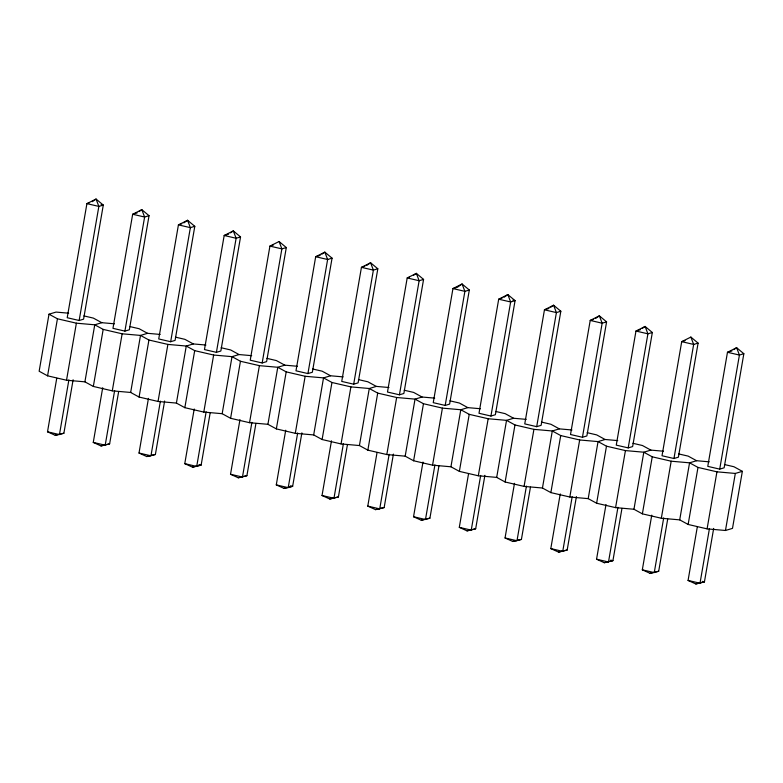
<?xml version="1.0" encoding="UTF-8"?>
<svg xmlns="http://www.w3.org/2000/svg" width="783" height="783" viewBox="0 0 783 783"><rect width="100%" height="100%" fill="white"/><g stroke="black" fill="none" stroke-linecap="round" stroke-linejoin="round"><path stroke-width="1.17" d="M68.669 313.19L56.043 312.084L49.006 314.189L39.15 371.23L47.577 375.83L66.526 380.225L84.907 381.84L93.334 386.44L112.282 390.844L130.663 392.459L139.08 397.059L158.039 401.454L176.41 403.079L184.837 407.679L203.795 412.073L222.166 413.698L230.594 418.298L249.542 422.693L267.923 424.308L276.35 428.908L295.299 433.312L313.68 434.927L322.107 439.527L341.055 443.922L359.426 445.547L367.853 450.147L386.812 454.541L405.183 456.166L413.61 460.766L432.559 465.161L450.939 466.785L459.367 471.376L478.315 475.78L496.696 477.395L505.123 481.995L524.072 486.39L542.453 488.015L550.87 492.615L569.828 497.009L588.199 498.634L596.626 503.234L615.585 507.629L633.956 509.253L642.383 513.844L661.332 518.248L679.713 519.863L688.14 524.463L707.088 528.868L725.469 530.482L732.496 528.378L742.353 471.337L733.925 466.737L724.451 464.544M47.577 375.83L57.433 318.789L49.006 314.189M73.113 379.765L63.883 433.244L55.241 435.309L47.509 431.805L56.738 378.326M66.526 380.225L76.382 323.183L94.753 324.808L101.79 322.694L114.426 323.81M68.884 379.912L59.449 434.575L47.509 431.805M79.152 320.492L98.854 206.409L96.055 199.048L86.913 203.639L67.211 317.722L79.152 320.492L83.585 319.161L103.287 205.087L96.055 199.048L92.286 201.662M84.907 381.84L94.753 324.808L103.18 329.398L122.138 333.803L140.509 335.418L147.547 333.313L160.182 334.429M93.334 386.44L103.18 329.398M118.664 391.578L109.63 443.863L100.997 445.928L93.265 442.415L102.7 387.751M112.282 390.844L122.138 333.803M114.641 390.521L105.196 445.184L93.265 442.415M124.908 331.111L144.61 217.028L141.811 209.668L132.67 214.258L112.967 328.341L124.908 331.111L129.342 329.78L149.044 215.697L141.811 209.668L138.982 211.625M130.663 392.459L140.509 335.418L148.936 340.018L167.885 344.412L186.266 346.037L193.303 343.933L205.939 345.049M139.08 397.059L148.936 340.018M164.626 401.004L155.386 454.483L146.754 456.548L139.012 453.034L148.457 398.371M158.039 401.454L167.885 344.412M160.398 401.141L150.953 455.804L139.012 453.034M170.665 341.721L190.367 227.647L187.568 220.287L178.426 224.878L158.724 338.951L170.665 341.721L175.089 340.399L194.801 226.316L187.568 220.287L183.799 222.891M176.41 403.079L186.266 346.037L194.693 350.637L213.642 355.032L232.022 356.656L239.06 354.552L251.686 355.668M184.837 407.679L194.693 350.637M210.177 412.807L201.143 465.092L192.51 467.167L184.768 463.653L194.213 408.99M203.795 412.073L213.642 355.032M206.154 411.76L196.709 466.423L184.768 463.653M216.411 352.34L236.123 238.257L233.314 230.897L224.183 235.487L204.471 349.57L216.411 352.34L220.845 351.019L240.547 236.936L233.314 230.897L230.496 232.854M222.166 413.698L232.022 356.656L240.45 361.257L259.398 365.651L277.779 367.276L284.806 365.162L297.442 366.278M230.594 418.298L240.45 361.257M255.924 423.427L246.899 475.712L238.257 477.777L230.525 474.273L239.97 419.61M249.542 422.693L259.398 365.651M251.901 422.38L242.466 477.043L230.525 474.273M262.168 362.96L281.87 248.877L279.071 241.516L269.929 246.107L250.227 360.19L262.168 362.96L266.602 361.629L286.304 247.555L279.071 241.516M267.923 424.308L277.779 367.276L286.196 371.866L305.155 376.271L323.526 377.886L330.563 375.781L343.199 376.897M276.35 428.908L286.196 371.866M301.886 432.852L292.646 486.331L284.014 488.396L276.282 484.883L285.717 430.219M295.299 433.312L305.155 376.271M297.657 432.989L288.222 487.652L276.282 484.883M307.925 373.579L327.627 259.496L324.828 252.136L315.686 256.726L295.984 370.809L307.925 373.579L312.358 372.248L332.061 258.165L324.828 252.136L321.999 254.093M313.68 434.927L323.526 377.886L331.953 382.486L350.911 386.89L369.282 388.505L376.32 386.401L388.955 387.516M322.107 439.527L331.953 382.486M347.437 444.656L338.403 496.951L329.77 499.016L322.028 495.502L331.473 440.839M341.055 443.922L350.911 386.89M343.414 443.609L333.969 498.272L322.028 495.502M353.681 384.189L373.383 270.115L370.584 262.755L361.443 267.346L341.74 381.419L353.681 384.189L358.115 382.867L377.817 268.784L370.584 262.755L366.816 265.359M359.426 445.547L369.282 388.505L377.709 393.105L396.658 397.5L415.039 399.124L422.076 397.02L434.702 398.136M367.853 450.147L377.709 393.105M393.399 454.091L384.159 507.56L375.527 509.635L367.785 506.121L377.024 452.643M386.812 454.541L396.658 397.5M389.171 454.228L379.726 508.891L367.785 506.121M399.428 394.808L419.14 280.725L416.341 273.365L407.199 277.955L387.487 392.038L399.428 394.808L403.862 393.487L423.574 279.404L416.341 273.365L413.512 275.322M405.183 456.166L415.039 399.124L423.466 403.725L442.415 408.119L460.796 409.744L467.823 407.63L480.459 408.746M413.61 460.766L423.466 403.725M438.95 465.895L429.916 518.18L421.283 520.245L413.541 516.741L422.986 462.078M432.559 465.161L442.415 408.119M434.927 464.848L425.482 519.511L413.541 516.741M445.184 405.428L464.887 291.345L462.087 283.984L452.956 288.575L433.244 402.658L445.184 405.428L449.618 404.097L469.32 290.023L462.087 283.984L457.38 287.253L452.956 288.575L464.887 291.345L469.32 290.023M450.939 466.785L460.796 409.744L469.223 414.344L488.171 418.739L506.542 420.354L513.579 418.249L526.215 419.365M459.367 471.376L469.223 414.344M484.902 475.32L475.673 528.799L467.03 530.864L459.298 527.351L468.528 473.881M478.315 475.78L488.171 418.739M480.674 475.457L471.239 530.13L459.298 527.351M490.941 416.047L510.643 301.964L507.844 294.604L498.702 299.194L479 413.277L490.941 416.047L495.375 414.716L515.077 300.633L507.844 294.604L504.076 297.217M496.696 477.395L506.542 420.354L514.969 424.954L533.928 429.358L552.299 430.973L559.336 428.869L571.972 429.984M505.123 481.995L514.969 424.954M530.453 487.134L521.419 539.418L512.787 541.484L505.045 537.97L514.49 483.307M524.072 486.39L533.928 429.358M526.43 486.077L516.986 540.74L505.045 537.97M536.698 426.666L556.4 312.583L553.601 305.223L544.459 309.814L524.757 423.887L536.698 426.666L541.131 425.335L560.834 311.252L553.601 305.223L550.772 307.181M542.453 488.015L552.299 430.973L560.726 435.573L579.674 439.968L598.055 441.592L605.093 439.488L617.728 440.604M550.87 492.615L560.726 435.573M576.415 496.559L567.176 550.038L558.543 552.103L550.801 548.589L560.246 493.926M569.828 497.009L579.674 439.968M572.187 496.696L562.742 551.359L550.801 548.589M582.444 437.276L602.156 323.203L599.357 315.833L590.216 320.423L570.513 434.506L582.444 437.276L586.878 435.955L606.59 321.872L599.357 315.833L595.589 318.446M588.199 498.634L598.055 441.592L606.482 446.193L625.431 450.587L643.812 452.212L650.849 450.108L663.475 451.214M596.626 503.234L606.482 446.193M621.966 508.363L612.932 560.648L604.3 562.713L596.558 559.209L606.003 504.546M615.585 507.629L625.431 450.587M617.944 507.315L608.499 561.979L596.558 559.209M628.201 447.896L647.913 333.812L645.104 326.452L635.972 331.043L616.26 445.126L628.201 447.896L632.635 446.574L652.337 332.491L645.104 326.452L642.285 328.41M633.956 509.253L643.812 452.212L652.239 456.812L671.188 461.207L689.559 462.822L696.596 460.717L709.232 461.833M642.383 513.844L652.239 456.812M667.713 518.982L658.689 571.267L650.047 573.332L642.314 569.828L651.759 515.155M661.332 518.248L671.188 461.207M663.69 517.935L654.255 572.598L642.314 569.828M673.957 458.515L693.66 344.432L690.86 337.072L681.719 341.662L662.017 455.745L673.957 458.515L678.391 457.184L698.093 343.111L690.86 337.072M679.713 519.863L689.559 462.822L697.986 467.422L716.944 471.826L735.315 473.441L742.353 471.337M688.14 524.463L697.986 467.422M713.675 528.408L704.436 581.886L695.803 583.952L688.071 580.438L697.301 526.969M707.088 528.868L716.944 471.826M709.447 528.545L700.012 583.208L688.071 580.438M719.714 469.134L739.416 355.051L736.617 347.691L727.476 352.281L707.773 466.365L719.714 469.134L724.148 467.803L743.85 353.72L736.617 347.691L733.788 349.649M725.469 530.482L735.315 473.441M89.135 202.973L86.913 203.639L98.854 206.409L103.287 205.087L101.115 204.578M137.103 212.927L132.67 214.258L144.61 217.028L149.044 215.697M181.754 223.879L178.426 224.878L190.367 227.647L194.801 226.316M228.616 234.166L224.183 235.487L236.123 238.257L240.547 236.936M273.257 245.108L269.929 246.107L281.87 248.877L286.304 247.555M320.12 255.395L315.686 256.726L327.627 259.496L332.061 258.165M364.77 266.347L361.443 267.346L373.383 270.115L377.817 268.784M409.411 277.299L407.199 277.955L419.14 280.725L423.574 279.404M502.03 298.196L498.702 299.194L510.643 301.964L515.077 300.633L512.904 300.134M548.893 308.482L544.459 309.814L556.4 312.583L560.834 311.252M593.543 319.435L590.216 320.423L602.156 323.203L606.59 321.872M640.406 329.721L635.972 331.043L647.913 333.812L652.337 332.491M685.047 340.664L681.719 341.662L693.66 344.432L698.093 343.111M731.909 350.95L727.476 352.281L739.416 355.051L743.85 353.72M55.241 435.309L63.883 433.244M100.997 445.928L109.63 443.863M146.754 456.548L155.386 454.483M192.51 467.167L201.143 465.092L198.97 464.593M238.257 477.777L246.899 475.712M284.014 488.396L292.646 486.331L290.483 485.822M329.77 499.016L338.403 496.951M375.527 509.635L384.159 507.56M421.283 520.245L429.916 518.18M467.03 530.864L475.673 528.799M512.787 541.484L521.419 539.418M558.543 552.103L567.176 550.038M604.3 562.713L612.932 560.648L610.76 560.148M650.047 573.332L658.689 571.267M695.803 583.952L704.436 581.886L702.273 581.378M83.889 315.901L93.363 318.104L101.79 322.694M129.645 326.521L139.12 328.713L147.547 333.313M175.402 337.13L184.876 339.333L193.303 343.933M221.158 347.75L230.633 349.952L239.06 354.552M266.905 358.369L276.379 360.571L284.806 365.162M312.662 368.989L322.136 371.181L330.563 375.781M358.418 379.598L367.893 381.801L376.32 386.401M404.175 390.218L413.649 392.42L422.076 397.02M449.922 400.837L459.406 403.039L467.823 407.63M495.678 411.457L505.152 413.649L513.579 418.249M541.435 422.066L550.909 424.269L559.336 428.869M587.191 432.686L596.666 434.888L605.093 439.488M632.938 443.305L642.422 445.507L650.849 450.108M678.695 453.925L688.169 456.117L696.596 460.717M57.433 318.789L76.382 323.183"/></g></svg>
